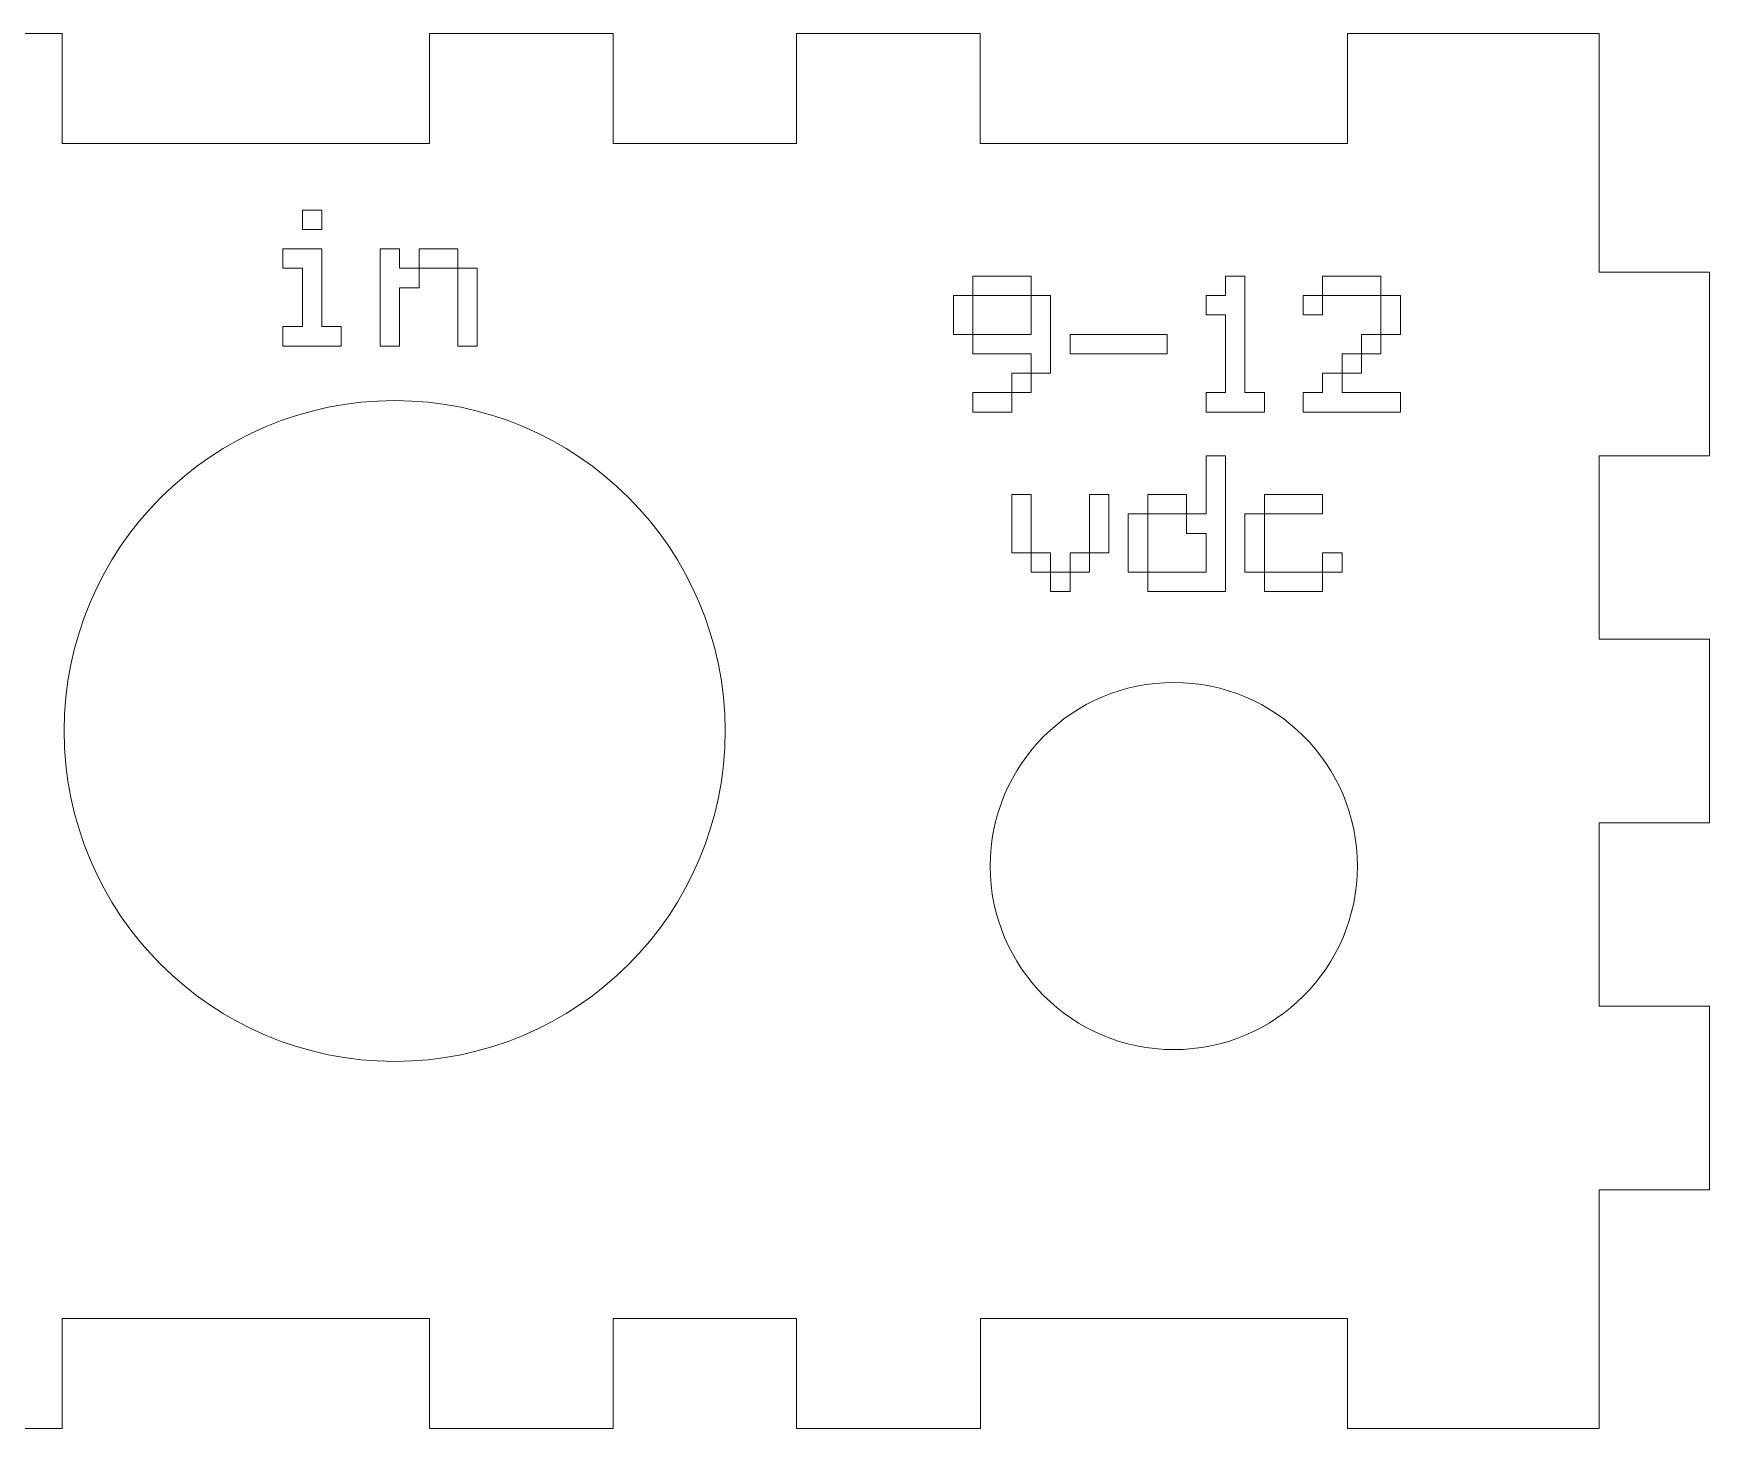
# Model space of a CAD drawing. Header units: centimetres. Extents: x -16.5 to 12.7, y -11 to 12.4.
# Drawn here: x 8.105 to 12.669, y 8.568 to 12.368 of the extents above; entities that cross this region are included whole.
import ezdxf

# ---------------------------------------------------------------- set-up
doc = ezdxf.new("R2010")
doc.units = ezdxf.units.CM
doc.header["$MEASUREMENT"] = 0
doc.layers.add('Layer 1', color=7, linetype='Continuous')

msp = doc.modelspace()

# ---------------------------------------------------------------- linework, layer by layer
at = {"layer": 'Layer 1', "color": 242, "lineweight": 9}
for centre, major_axis, ratio in [((9.08833, 10.4679), (0.90001, 0), 0.9999889), ((11.20999, 10.1), (0.50001, 0), 0.99998)]:
    msp.add_ellipse(centre, major_axis=major_axis, ratio=ratio, dxfattribs=at)
for points in [[(8.18295, 12.36789), (8.18295, 12.36789), (7.68295, 12.36789), (7.68295, 12.36789)], [(8.18295, 12.36789), (8.18295, 12.36789), (8.18295, 12.06789), (8.18295, 12.06789)], [(9.68295, 12.36789), (9.68295, 12.36789), (9.18295, 12.36789), (9.18295, 12.36789)], [(9.18295, 12.36789), (9.18295, 12.36789), (9.18295, 12.06789), (9.18295, 12.06789)], [(9.68295, 12.36789), (9.68295, 12.36789), (9.68295, 12.06789), (9.68295, 12.06789)], [(10.68295, 12.36789), (10.68295, 12.36789), (10.18295, 12.36789), (10.18295, 12.36789)], [(10.18295, 12.36789), (10.18295, 12.36789), (10.18295, 12.06789), (10.18295, 12.06789)], [(10.68295, 12.36789), (10.68295, 12.36789), (10.68295, 12.06789), (10.68295, 12.06789)], [(11.68295, 12.36789), (11.68295, 12.36789), (11.68295, 12.06789), (11.68295, 12.06789)], [(11.68295, 12.36789), (11.68295, 12.36789), (12.3686, 12.36789), (12.3686, 12.36789)], [(12.3686, 12.06789), (12.3686, 12.06789), (12.3686, 12.36789), (12.3686, 12.36789)], [(8.68295, 12.06789), (8.68295, 12.06789), (8.18295, 12.06789), (8.18295, 12.06789)], [(9.18295, 12.06789), (9.18295, 12.06789), (8.68295, 12.06789), (8.68295, 12.06789)], [(10.18295, 12.06789), (10.18295, 12.06789), (9.68295, 12.06789), (9.68295, 12.06789)], [(11.18295, 12.06789), (11.18295, 12.06789), (10.68295, 12.06789), (10.68295, 12.06789)], [(11.68295, 12.06789), (11.68295, 12.06789), (11.18295, 12.06789), (11.18295, 12.06789)], [(12.3686, 11.71789), (12.3686, 11.71789), (12.3686, 12.06789), (12.3686, 12.06789)], [(12.6686, 11.71789), (12.6686, 11.71789), (12.3686, 11.71789), (12.3686, 11.71789)], [(12.6686, 11.21789), (12.6686, 11.21789), (12.6686, 11.71789), (12.6686, 11.71789)], [(12.3686, 10.71789), (12.3686, 10.71789), (12.3686, 11.21789), (12.3686, 11.21789)], [(12.6686, 11.21789), (12.6686, 11.21789), (12.3686, 11.21789), (12.3686, 11.21789)], [(12.6686, 10.71789), (12.6686, 10.71789), (12.3686, 10.71789), (12.3686, 10.71789)], [(12.6686, 10.21789), (12.6686, 10.21789), (12.6686, 10.71789), (12.6686, 10.71789)], [(12.3686, 9.71789), (12.3686, 9.71789), (12.3686, 10.21789), (12.3686, 10.21789)], [(12.6686, 10.21789), (12.6686, 10.21789), (12.3686, 10.21789), (12.3686, 10.21789)], [(12.6686, 9.71789), (12.6686, 9.71789), (12.3686, 9.71789), (12.3686, 9.71789)], [(12.6686, 9.21789), (12.6686, 9.21789), (12.6686, 9.71789), (12.6686, 9.71789)], [(12.3686, 8.86789), (12.3686, 8.86789), (12.3686, 9.21789), (12.3686, 9.21789)], [(12.6686, 9.21789), (12.6686, 9.21789), (12.3686, 9.21789), (12.3686, 9.21789)], [(8.18295, 8.86789), (8.18295, 8.86789), (9.18295, 8.86789), (9.18295, 8.86789)], [(8.18295, 8.86789), (8.18295, 8.86789), (8.18295, 8.56789), (8.18295, 8.56789)], [(9.18295, 8.86789), (9.18295, 8.86789), (9.18295, 8.56789), (9.18295, 8.56789)], [(9.68297, 8.86789), (9.68297, 8.86789), (10.18293, 8.86789), (10.18293, 8.86789)], [(9.68297, 8.86789), (9.68297, 8.86789), (9.68297, 8.56789), (9.68297, 8.56789)], [(10.18293, 8.86789), (10.18293, 8.86789), (10.18293, 8.56789), (10.18293, 8.56789)], [(10.6832, 8.86789), (10.6832, 8.86789), (11.68295, 8.86789), (11.68295, 8.86789)], [(10.6832, 8.86789), (10.6832, 8.86789), (10.68322, 8.56789), (10.68322, 8.56789)], [(11.68295, 8.86789), (11.68295, 8.86789), (11.68295, 8.56789), (11.68295, 8.56789)], [(12.3686, 8.86789), (12.3686, 8.86789), (12.3686, 8.56789), (12.3686, 8.56789)], [(6.68295, 8.56789), (6.68295, 8.56789), (8.18295, 8.56789), (8.18295, 8.56789)], [(9.18295, 8.56789), (9.18295, 8.56789), (9.68297, 8.56789), (9.68297, 8.56789)], [(10.18293, 8.56789), (10.18293, 8.56789), (10.68322, 8.56789), (10.68322, 8.56789)], [(11.68295, 8.56789), (11.68295, 8.56789), (12.3686, 8.56789), (12.3686, 8.56789)]]:
    msp.add_open_spline(points, degree=3, dxfattribs=at)
at = {"layer": 'Layer 1', "color": 250, "lineweight": 9}
for points, knots in [([(8.8371, 11.83413), (8.8371, 11.83413), (8.8371, 11.88704), (8.8371, 11.88704), (8.8371, 11.88704), (8.8371, 11.88704), (8.89002, 11.88704), (8.89002, 11.88704), (8.89002, 11.88704), (8.89002, 11.88704), (8.89002, 11.83413), (8.89002, 11.83413), (8.89002, 11.83413), (8.89002, 11.83413), (8.8371, 11.83413), (8.8371, 11.83413)], [0, 0, 0, 0, 0.2, 0.2, 0.2, 0.2, 0.4, 0.4, 0.4, 0.4, 0.6, 0.6, 0.6, 0.6, 1, 1, 1, 1]), ([(8.78419, 11.51663), (8.78419, 11.51663), (8.78419, 11.56955), (8.78419, 11.56955), (8.78419, 11.56955), (8.78419, 11.56955), (8.8371, 11.56955), (8.8371, 11.56955), (8.8371, 11.56955), (8.8371, 11.56955), (8.8371, 11.7283), (8.8371, 11.7283), (8.8371, 11.7283), (8.8371, 11.7283), (8.78419, 11.7283), (8.78419, 11.7283), (8.78419, 11.7283), (8.78419, 11.7283), (8.78419, 11.78121), (8.78419, 11.78121), (8.78419, 11.78121), (8.78419, 11.78121), (8.89002, 11.78121), (8.89002, 11.78121), (8.89002, 11.78121), (8.89002, 11.78121), (8.89002, 11.56955), (8.89002, 11.56955), (8.89002, 11.56955), (8.89002, 11.56955), (8.94294, 11.56955), (8.94294, 11.56955), (8.94294, 11.56955), (8.94294, 11.56955), (8.94294, 11.51663), (8.94294, 11.51663), (8.94294, 11.51663), (8.94294, 11.51663), (8.78419, 11.51663), (8.78419, 11.51663)], [0, 0, 0, 0, 0.0909091, 0.0909091, 0.0909091, 0.0909091, 0.1818182, 0.1818182, 0.1818182, 0.1818182, 0.2727273, 0.2727273, 0.2727273, 0.2727273, 0.3636364, 0.3636364, 0.3636364, 0.3636364, 0.4545455, 0.4545455, 0.4545455, 0.4545455, 0.5454545, 0.5454545, 0.5454545, 0.5454545, 0.6363636, 0.6363636, 0.6363636, 0.6363636, 0.7272727, 0.7272727, 0.7272727, 0.7272727, 0.8181818, 0.8181818, 0.8181818, 0.8181818, 1, 1, 1, 1]), ([(9.04877, 11.51663), (9.04877, 11.51663), (9.04877, 11.78121), (9.04877, 11.78121), (9.04877, 11.78121), (9.04877, 11.78121), (9.10169, 11.78121), (9.10169, 11.78121), (9.10169, 11.78121), (9.10169, 11.78121), (9.10169, 11.7283), (9.10169, 11.7283), (9.10169, 11.7283), (9.10169, 11.7283), (9.1546, 11.7283), (9.1546, 11.7283), (9.1546, 11.7283), (9.1546, 11.7283), (9.1546, 11.67538), (9.1546, 11.67538), (9.1546, 11.67538), (9.1546, 11.67538), (9.10169, 11.67538), (9.10169, 11.67538), (9.10169, 11.67538), (9.10169, 11.67538), (9.10169, 11.51663), (9.10169, 11.51663), (9.10169, 11.51663), (9.10169, 11.51663), (9.04877, 11.51663), (9.04877, 11.51663)], [0, 0, 0, 0, 0.1111111, 0.1111111, 0.1111111, 0.1111111, 0.2222222, 0.2222222, 0.2222222, 0.2222222, 0.3333333, 0.3333333, 0.3333333, 0.3333333, 0.4444444, 0.4444444, 0.4444444, 0.4444444, 0.5555556, 0.5555556, 0.5555556, 0.5555556, 0.6666667, 0.6666667, 0.6666667, 0.6666667, 0.7777778, 0.7777778, 0.7777778, 0.7777778, 1, 1, 1, 1]), ([(9.1546, 11.7283), (9.1546, 11.7283), (9.1546, 11.78121), (9.1546, 11.78121), (9.1546, 11.78121), (9.1546, 11.78121), (9.26044, 11.78121), (9.26044, 11.78121), (9.26044, 11.78121), (9.26044, 11.78121), (9.26044, 11.7283), (9.26044, 11.7283), (9.26044, 11.7283), (9.26044, 11.7283), (9.1546, 11.7283), (9.1546, 11.7283)], [0, 0, 0, 0, 0.2, 0.2, 0.2, 0.2, 0.4, 0.4, 0.4, 0.4, 0.6, 0.6, 0.6, 0.6, 1, 1, 1, 1]), ([(9.26044, 11.51663), (9.26044, 11.51663), (9.26044, 11.7283), (9.26044, 11.7283), (9.26044, 11.7283), (9.26044, 11.7283), (9.31335, 11.7283), (9.31335, 11.7283), (9.31335, 11.7283), (9.31335, 11.7283), (9.31335, 11.51663), (9.31335, 11.51663), (9.31335, 11.51663), (9.31335, 11.51663), (9.26044, 11.51663), (9.26044, 11.51663)], [0, 0, 0, 0, 0.2, 0.2, 0.2, 0.2, 0.4, 0.4, 0.4, 0.4, 0.6, 0.6, 0.6, 0.6, 1, 1, 1, 1]), ([(10.66276, 11.65413), (10.66276, 11.65413), (10.66276, 11.70704), (10.66276, 11.70704), (10.66276, 11.70704), (10.66276, 11.70704), (10.82151, 11.70704), (10.82151, 11.70704), (10.82151, 11.70704), (10.82151, 11.70704), (10.82151, 11.65413), (10.82151, 11.65413), (10.82151, 11.65413), (10.82151, 11.65413), (10.66276, 11.65413), (10.66276, 11.65413)], [0, 0, 0, 0, 0.2, 0.2, 0.2, 0.2, 0.4, 0.4, 0.4, 0.4, 0.6, 0.6, 0.6, 0.6, 1, 1, 1, 1]), ([(11.29776, 11.33663), (11.29776, 11.33663), (11.29776, 11.38955), (11.29776, 11.38955), (11.29776, 11.38955), (11.29776, 11.38955), (11.35067, 11.38955), (11.35067, 11.38955), (11.35067, 11.38955), (11.35067, 11.38955), (11.35067, 11.60121), (11.35067, 11.60121), (11.35067, 11.60121), (11.35067, 11.60121), (11.29776, 11.60121), (11.29776, 11.60121), (11.29776, 11.60121), (11.29776, 11.60121), (11.29776, 11.65413), (11.29776, 11.65413), (11.29776, 11.65413), (11.29776, 11.65413), (11.35067, 11.65413), (11.35067, 11.65413), (11.35067, 11.65413), (11.35067, 11.65413), (11.35067, 11.70704), (11.35067, 11.70704), (11.35067, 11.70704), (11.35067, 11.70704), (11.40359, 11.70704), (11.40359, 11.70704), (11.40359, 11.70704), (11.40359, 11.70704), (11.40359, 11.38955), (11.40359, 11.38955), (11.40359, 11.38955), (11.40359, 11.38955), (11.45651, 11.38955), (11.45651, 11.38955), (11.45651, 11.38955), (11.45651, 11.38955), (11.45651, 11.33663), (11.45651, 11.33663), (11.45651, 11.33663), (11.45651, 11.33663), (11.29776, 11.33663), (11.29776, 11.33663)], [0, 0, 0, 0, 0.0769231, 0.0769231, 0.0769231, 0.0769231, 0.1538462, 0.1538462, 0.1538462, 0.1538462, 0.2307692, 0.2307692, 0.2307692, 0.2307692, 0.3076923, 0.3076923, 0.3076923, 0.3076923, 0.3846154, 0.3846154, 0.3846154, 0.3846154, 0.4615385, 0.4615385, 0.4615385, 0.4615385, 0.5384615, 0.5384615, 0.5384615, 0.5384615, 0.6153846, 0.6153846, 0.6153846, 0.6153846, 0.6923077, 0.6923077, 0.6923077, 0.6923077, 0.7692308, 0.7692308, 0.7692308, 0.7692308, 0.8461538, 0.8461538, 0.8461538, 0.8461538, 1, 1, 1, 1]), ([(11.61526, 11.65413), (11.61526, 11.65413), (11.61526, 11.70704), (11.61526, 11.70704), (11.61526, 11.70704), (11.61526, 11.70704), (11.77401, 11.70704), (11.77401, 11.70704), (11.77401, 11.70704), (11.77401, 11.70704), (11.77401, 11.65413), (11.77401, 11.65413), (11.77401, 11.65413), (11.77401, 11.65413), (11.61526, 11.65413), (11.61526, 11.65413)], [0, 0, 0, 0, 0.2, 0.2, 0.2, 0.2, 0.4, 0.4, 0.4, 0.4, 0.6, 0.6, 0.6, 0.6, 1, 1, 1, 1]), ([(10.60984, 11.5483), (10.60984, 11.5483), (10.60984, 11.65413), (10.60984, 11.65413), (10.60984, 11.65413), (10.60984, 11.65413), (10.66276, 11.65413), (10.66276, 11.65413), (10.66276, 11.65413), (10.66276, 11.65413), (10.66276, 11.5483), (10.66276, 11.5483), (10.66276, 11.5483), (10.66276, 11.5483), (10.60984, 11.5483), (10.60984, 11.5483)], [0, 0, 0, 0, 0.2, 0.2, 0.2, 0.2, 0.4, 0.4, 0.4, 0.4, 0.6, 0.6, 0.6, 0.6, 1, 1, 1, 1]), ([(10.82151, 11.44246), (10.82151, 11.44246), (10.82151, 11.49538), (10.82151, 11.49538), (10.82151, 11.49538), (10.82151, 11.49538), (10.66276, 11.49538), (10.66276, 11.49538), (10.66276, 11.49538), (10.66276, 11.49538), (10.66276, 11.5483), (10.66276, 11.5483), (10.66276, 11.5483), (10.66276, 11.5483), (10.82151, 11.5483), (10.82151, 11.5483), (10.82151, 11.5483), (10.82151, 11.5483), (10.82151, 11.65413), (10.82151, 11.65413), (10.82151, 11.65413), (10.82151, 11.65413), (10.87442, 11.65413), (10.87442, 11.65413), (10.87442, 11.65413), (10.87442, 11.65413), (10.87442, 11.44246), (10.87442, 11.44246), (10.87442, 11.44246), (10.87442, 11.44246), (10.82151, 11.44246), (10.82151, 11.44246)], [0, 0, 0, 0, 0.1111111, 0.1111111, 0.1111111, 0.1111111, 0.2222222, 0.2222222, 0.2222222, 0.2222222, 0.3333333, 0.3333333, 0.3333333, 0.3333333, 0.4444444, 0.4444444, 0.4444444, 0.4444444, 0.5555556, 0.5555556, 0.5555556, 0.5555556, 0.6666667, 0.6666667, 0.6666667, 0.6666667, 0.7777778, 0.7777778, 0.7777778, 0.7777778, 1, 1, 1, 1]), ([(11.56234, 11.60121), (11.56234, 11.60121), (11.56234, 11.65413), (11.56234, 11.65413), (11.56234, 11.65413), (11.56234, 11.65413), (11.61526, 11.65413), (11.61526, 11.65413), (11.61526, 11.65413), (11.61526, 11.65413), (11.61526, 11.60121), (11.61526, 11.60121), (11.61526, 11.60121), (11.61526, 11.60121), (11.56234, 11.60121), (11.56234, 11.60121)], [0, 0, 0, 0, 0.2, 0.2, 0.2, 0.2, 0.4, 0.4, 0.4, 0.4, 0.6, 0.6, 0.6, 0.6, 1, 1, 1, 1]), ([(11.77401, 11.5483), (11.77401, 11.5483), (11.77401, 11.65413), (11.77401, 11.65413), (11.77401, 11.65413), (11.77401, 11.65413), (11.82692, 11.65413), (11.82692, 11.65413), (11.82692, 11.65413), (11.82692, 11.65413), (11.82692, 11.5483), (11.82692, 11.5483), (11.82692, 11.5483), (11.82692, 11.5483), (11.77401, 11.5483), (11.77401, 11.5483)], [0, 0, 0, 0, 0.2, 0.2, 0.2, 0.2, 0.4, 0.4, 0.4, 0.4, 0.6, 0.6, 0.6, 0.6, 1, 1, 1, 1]), ([(10.92734, 11.49538), (10.92734, 11.49538), (10.92734, 11.5483), (10.92734, 11.5483), (10.92734, 11.5483), (10.92734, 11.5483), (11.19192, 11.5483), (11.19192, 11.5483), (11.19192, 11.5483), (11.19192, 11.5483), (11.19192, 11.49538), (11.19192, 11.49538), (11.19192, 11.49538), (11.19192, 11.49538), (10.92734, 11.49538), (10.92734, 11.49538)], [0, 0, 0, 0, 0.2, 0.2, 0.2, 0.2, 0.4, 0.4, 0.4, 0.4, 0.6, 0.6, 0.6, 0.6, 1, 1, 1, 1]), ([(11.72109, 11.49538), (11.72109, 11.49538), (11.72109, 11.5483), (11.72109, 11.5483), (11.72109, 11.5483), (11.72109, 11.5483), (11.77401, 11.5483), (11.77401, 11.5483), (11.77401, 11.5483), (11.77401, 11.5483), (11.77401, 11.49538), (11.77401, 11.49538), (11.77401, 11.49538), (11.77401, 11.49538), (11.72109, 11.49538), (11.72109, 11.49538)], [0, 0, 0, 0, 0.2, 0.2, 0.2, 0.2, 0.4, 0.4, 0.4, 0.4, 0.6, 0.6, 0.6, 0.6, 1, 1, 1, 1]), ([(11.66817, 11.44246), (11.66817, 11.44246), (11.66817, 11.49538), (11.66817, 11.49538), (11.66817, 11.49538), (11.66817, 11.49538), (11.72109, 11.49538), (11.72109, 11.49538), (11.72109, 11.49538), (11.72109, 11.49538), (11.72109, 11.44246), (11.72109, 11.44246), (11.72109, 11.44246), (11.72109, 11.44246), (11.66817, 11.44246), (11.66817, 11.44246)], [0, 0, 0, 0, 0.2, 0.2, 0.2, 0.2, 0.4, 0.4, 0.4, 0.4, 0.6, 0.6, 0.6, 0.6, 1, 1, 1, 1]), ([(10.76859, 11.38955), (10.76859, 11.38955), (10.76859, 11.44246), (10.76859, 11.44246), (10.76859, 11.44246), (10.76859, 11.44246), (10.82151, 11.44246), (10.82151, 11.44246), (10.82151, 11.44246), (10.82151, 11.44246), (10.82151, 11.38955), (10.82151, 11.38955), (10.82151, 11.38955), (10.82151, 11.38955), (10.76859, 11.38955), (10.76859, 11.38955)], [0, 0, 0, 0, 0.2, 0.2, 0.2, 0.2, 0.4, 0.4, 0.4, 0.4, 0.6, 0.6, 0.6, 0.6, 1, 1, 1, 1]), ([(11.56234, 11.33663), (11.56234, 11.33663), (11.56234, 11.38955), (11.56234, 11.38955), (11.56234, 11.38955), (11.56234, 11.38955), (11.61526, 11.38955), (11.61526, 11.38955), (11.61526, 11.38955), (11.61526, 11.38955), (11.61526, 11.44246), (11.61526, 11.44246), (11.61526, 11.44246), (11.61526, 11.44246), (11.66817, 11.44246), (11.66817, 11.44246), (11.66817, 11.44246), (11.66817, 11.44246), (11.66817, 11.38955), (11.66817, 11.38955), (11.66817, 11.38955), (11.66817, 11.38955), (11.82692, 11.38955), (11.82692, 11.38955), (11.82692, 11.38955), (11.82692, 11.38955), (11.82692, 11.33663), (11.82692, 11.33663), (11.82692, 11.33663), (11.82692, 11.33663), (11.56234, 11.33663), (11.56234, 11.33663)], [0, 0, 0, 0, 0.1111111, 0.1111111, 0.1111111, 0.1111111, 0.2222222, 0.2222222, 0.2222222, 0.2222222, 0.3333333, 0.3333333, 0.3333333, 0.3333333, 0.4444444, 0.4444444, 0.4444444, 0.4444444, 0.5555556, 0.5555556, 0.5555556, 0.5555556, 0.6666667, 0.6666667, 0.6666667, 0.6666667, 0.7777778, 0.7777778, 0.7777778, 0.7777778, 1, 1, 1, 1]), ([(10.66276, 11.33663), (10.66276, 11.33663), (10.66276, 11.38955), (10.66276, 11.38955), (10.66276, 11.38955), (10.66276, 11.38955), (10.76859, 11.38955), (10.76859, 11.38955), (10.76859, 11.38955), (10.76859, 11.38955), (10.76859, 11.33663), (10.76859, 11.33663), (10.76859, 11.33663), (10.76859, 11.33663), (10.66276, 11.33663), (10.66276, 11.33663)], [0, 0, 0, 0, 0.2, 0.2, 0.2, 0.2, 0.4, 0.4, 0.4, 0.4, 0.6, 0.6, 0.6, 0.6, 1, 1, 1, 1]), ([(11.13901, 10.84746), (11.13901, 10.84746), (11.13901, 10.90038), (11.13901, 10.90038), (11.13901, 10.90038), (11.13901, 10.90038), (11.29776, 10.90038), (11.29776, 10.90038), (11.29776, 10.90038), (11.29776, 10.90038), (11.29776, 11.00621), (11.29776, 11.00621), (11.29776, 11.00621), (11.29776, 11.00621), (11.24484, 11.00621), (11.24484, 11.00621), (11.24484, 11.00621), (11.24484, 11.00621), (11.24484, 11.05913), (11.24484, 11.05913), (11.24484, 11.05913), (11.24484, 11.05913), (11.29776, 11.05913), (11.29776, 11.05913), (11.29776, 11.05913), (11.29776, 11.05913), (11.29776, 11.21787), (11.29776, 11.21787), (11.29776, 11.21787), (11.29776, 11.21787), (11.35067, 11.21787), (11.35067, 11.21787), (11.35067, 11.21787), (11.35067, 11.21787), (11.35067, 10.84746), (11.35067, 10.84746), (11.35067, 10.84746), (11.35067, 10.84746), (11.13901, 10.84746), (11.13901, 10.84746)], [0, 0, 0, 0, 0.0909091, 0.0909091, 0.0909091, 0.0909091, 0.1818182, 0.1818182, 0.1818182, 0.1818182, 0.2727273, 0.2727273, 0.2727273, 0.2727273, 0.3636364, 0.3636364, 0.3636364, 0.3636364, 0.4545455, 0.4545455, 0.4545455, 0.4545455, 0.5454545, 0.5454545, 0.5454545, 0.5454545, 0.6363636, 0.6363636, 0.6363636, 0.6363636, 0.7272727, 0.7272727, 0.7272727, 0.7272727, 0.8181818, 0.8181818, 0.8181818, 0.8181818, 1, 1, 1, 1]), ([(10.76859, 10.95329), (10.76859, 10.95329), (10.76859, 11.11204), (10.76859, 11.11204), (10.76859, 11.11204), (10.76859, 11.11204), (10.82151, 11.11204), (10.82151, 11.11204), (10.82151, 11.11204), (10.82151, 11.11204), (10.82151, 10.95329), (10.82151, 10.95329), (10.82151, 10.95329), (10.82151, 10.95329), (10.76859, 10.95329), (10.76859, 10.95329)], [0, 0, 0, 0, 0.2, 0.2, 0.2, 0.2, 0.4, 0.4, 0.4, 0.4, 0.6, 0.6, 0.6, 0.6, 1, 1, 1, 1]), ([(10.98026, 10.95329), (10.98026, 10.95329), (10.98026, 11.11204), (10.98026, 11.11204), (10.98026, 11.11204), (10.98026, 11.11204), (11.03317, 11.11204), (11.03317, 11.11204), (11.03317, 11.11204), (11.03317, 11.11204), (11.03317, 10.95329), (11.03317, 10.95329), (11.03317, 10.95329), (11.03317, 10.95329), (10.98026, 10.95329), (10.98026, 10.95329)], [0, 0, 0, 0, 0.2, 0.2, 0.2, 0.2, 0.4, 0.4, 0.4, 0.4, 0.6, 0.6, 0.6, 0.6, 1, 1, 1, 1]), ([(11.13901, 11.05913), (11.13901, 11.05913), (11.13901, 11.11204), (11.13901, 11.11204), (11.13901, 11.11204), (11.13901, 11.11204), (11.24484, 11.11204), (11.24484, 11.11204), (11.24484, 11.11204), (11.24484, 11.11204), (11.24484, 11.05913), (11.24484, 11.05913), (11.24484, 11.05913), (11.24484, 11.05913), (11.13901, 11.05913), (11.13901, 11.05913)], [0, 0, 0, 0, 0.2, 0.2, 0.2, 0.2, 0.4, 0.4, 0.4, 0.4, 0.6, 0.6, 0.6, 0.6, 1, 1, 1, 1]), ([(11.45651, 11.05913), (11.45651, 11.05913), (11.45651, 11.11204), (11.45651, 11.11204), (11.45651, 11.11204), (11.45651, 11.11204), (11.61526, 11.11204), (11.61526, 11.11204), (11.61526, 11.11204), (11.61526, 11.11204), (11.61526, 11.05913), (11.61526, 11.05913), (11.61526, 11.05913), (11.61526, 11.05913), (11.45651, 11.05913), (11.45651, 11.05913)], [0, 0, 0, 0, 0.2, 0.2, 0.2, 0.2, 0.4, 0.4, 0.4, 0.4, 0.6, 0.6, 0.6, 0.6, 1, 1, 1, 1]), ([(11.08609, 10.90038), (11.08609, 10.90038), (11.08609, 11.05913), (11.08609, 11.05913), (11.08609, 11.05913), (11.08609, 11.05913), (11.13901, 11.05913), (11.13901, 11.05913), (11.13901, 11.05913), (11.13901, 11.05913), (11.13901, 10.90038), (11.13901, 10.90038), (11.13901, 10.90038), (11.13901, 10.90038), (11.08609, 10.90038), (11.08609, 10.90038)], [0, 0, 0, 0, 0.2, 0.2, 0.2, 0.2, 0.4, 0.4, 0.4, 0.4, 0.6, 0.6, 0.6, 0.6, 1, 1, 1, 1]), ([(11.40359, 10.90038), (11.40359, 10.90038), (11.40359, 11.05913), (11.40359, 11.05913), (11.40359, 11.05913), (11.40359, 11.05913), (11.45651, 11.05913), (11.45651, 11.05913), (11.45651, 11.05913), (11.45651, 11.05913), (11.45651, 10.90038), (11.45651, 10.90038), (11.45651, 10.90038), (11.45651, 10.90038), (11.40359, 10.90038), (11.40359, 10.90038)], [0, 0, 0, 0, 0.2, 0.2, 0.2, 0.2, 0.4, 0.4, 0.4, 0.4, 0.6, 0.6, 0.6, 0.6, 1, 1, 1, 1]), ([(10.82151, 10.90038), (10.82151, 10.90038), (10.82151, 10.95329), (10.82151, 10.95329), (10.82151, 10.95329), (10.82151, 10.95329), (10.87442, 10.95329), (10.87442, 10.95329), (10.87442, 10.95329), (10.87442, 10.95329), (10.87442, 10.90038), (10.87442, 10.90038), (10.87442, 10.90038), (10.87442, 10.90038), (10.82151, 10.90038), (10.82151, 10.90038)], [0, 0, 0, 0, 0.2, 0.2, 0.2, 0.2, 0.4, 0.4, 0.4, 0.4, 0.6, 0.6, 0.6, 0.6, 1, 1, 1, 1]), ([(10.92734, 10.90038), (10.92734, 10.90038), (10.92734, 10.95329), (10.92734, 10.95329), (10.92734, 10.95329), (10.92734, 10.95329), (10.98026, 10.95329), (10.98026, 10.95329), (10.98026, 10.95329), (10.98026, 10.95329), (10.98026, 10.90038), (10.98026, 10.90038), (10.98026, 10.90038), (10.98026, 10.90038), (10.92734, 10.90038), (10.92734, 10.90038)], [0, 0, 0, 0, 0.2, 0.2, 0.2, 0.2, 0.4, 0.4, 0.4, 0.4, 0.6, 0.6, 0.6, 0.6, 1, 1, 1, 1]), ([(11.61526, 10.90038), (11.61526, 10.90038), (11.61526, 10.95329), (11.61526, 10.95329), (11.61526, 10.95329), (11.61526, 10.95329), (11.66817, 10.95329), (11.66817, 10.95329), (11.66817, 10.95329), (11.66817, 10.95329), (11.66817, 10.90038), (11.66817, 10.90038), (11.66817, 10.90038), (11.66817, 10.90038), (11.61526, 10.90038), (11.61526, 10.90038)], [0, 0, 0, 0, 0.2, 0.2, 0.2, 0.2, 0.4, 0.4, 0.4, 0.4, 0.6, 0.6, 0.6, 0.6, 1, 1, 1, 1]), ([(10.87442, 10.84746), (10.87442, 10.84746), (10.87442, 10.90038), (10.87442, 10.90038), (10.87442, 10.90038), (10.87442, 10.90038), (10.92734, 10.90038), (10.92734, 10.90038), (10.92734, 10.90038), (10.92734, 10.90038), (10.92734, 10.84746), (10.92734, 10.84746), (10.92734, 10.84746), (10.92734, 10.84746), (10.87442, 10.84746), (10.87442, 10.84746)], [0, 0, 0, 0, 0.2, 0.2, 0.2, 0.2, 0.4, 0.4, 0.4, 0.4, 0.6, 0.6, 0.6, 0.6, 1, 1, 1, 1]), ([(11.45651, 10.84746), (11.45651, 10.84746), (11.45651, 10.90038), (11.45651, 10.90038), (11.45651, 10.90038), (11.45651, 10.90038), (11.61526, 10.90038), (11.61526, 10.90038), (11.61526, 10.90038), (11.61526, 10.90038), (11.61526, 10.84746), (11.61526, 10.84746), (11.61526, 10.84746), (11.61526, 10.84746), (11.45651, 10.84746), (11.45651, 10.84746)], [0, 0, 0, 0, 0.2, 0.2, 0.2, 0.2, 0.4, 0.4, 0.4, 0.4, 0.6, 0.6, 0.6, 0.6, 1, 1, 1, 1])]:
    msp.add_open_spline(points, degree=3, knots=knots, dxfattribs=at)

doc.saveas('drawing.dxf')
